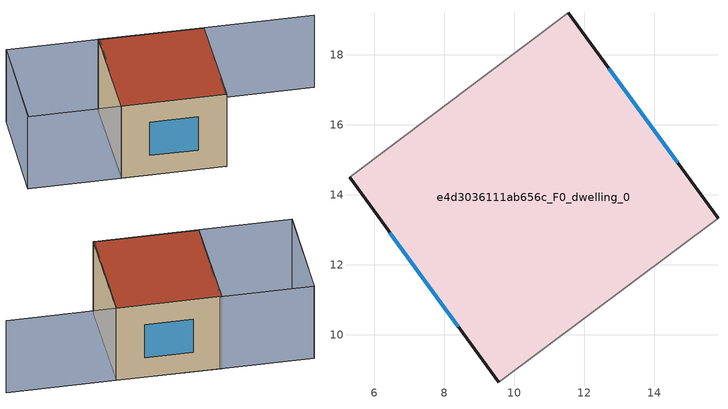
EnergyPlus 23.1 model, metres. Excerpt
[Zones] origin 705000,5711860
e4d3036111ab656c_F0_dwelling_0
 floor ground (EU_floor_Construction): 15.82,13.33 11.54,19.2 5.29,14.5 9.56,8.64 z0
 wall outside (EU_wall_Construction): 11.54,19.2 15.82,13.33 / 9.56,8.64 5.29,14.5 z0:6
 wall adiabatic (EU_wall_Construction): 5.29,14.5 11.54,19.2 / 15.82,13.33 9.56,8.64 z0:6
 window (EU_Window_Construction): 12.7,17.61 14.66,14.92 / 8.4,10.22 6.44,12.91 z1.62:4.38
 roof outside (EU_roof_Construction): 11.54,19.2 15.82,13.33 9.56,8.64 5.29,14.5 z6
shading: 9.5,8.71 15.82,13.33 / 15.82,13.33 20.28,7.23 / 1.49,19.68 7.81,24.31 / 7.81,24.31 11.61,19.12 / 11.61,19.12 5.29,14.49 / 5.29,14.49 1.49,19.68 / 7.81,24.31 1.51,19.67 z0:6
[Building]
EU S2 Campaign: North Axis=0; Terrain=City; Solar Distribution=FullExterior
[Site:Location]
London: Latitude=51.5; Longitude=-0.5; Time Zone=0; Elevation=25
[SizingPeriod:WeatherFileDays]
AnnualSizingPeriod: Begin Month=1; Begin Day of Month=1; End Month=12; End Day of Month=31; Day of Week for Start Day=Monday; Use Weather File Daylight Saving Period=No; Use Weather File Rain and Snow Indicators=No
[MATERIAL]
EU_InternalMass_Material: Roughness=MediumRough; Thickness=0.1; Conductivity=1; Density=1800; Specific Heat=900; Thermal Absorptance=0.9; Solar Absorptance=0.7; Visible Absorptance=0.7
[MATERIAL:NOMASS] Roughness=MediumRough; Thermal Absorptance=0.9; Solar Absorptance=0.7; Visible Absorptance=0.7
Name | Thermal Resistance
EU_wall_NoMass | 0.727863
EU_roof_NoMass | 0.773354
EU_floor_NoMass | 1.79329
[WINDOWMATERIAL:SIMPLEGLAZINGSYSTEM]
EU_Window_SimpleGlazing: UFactor=2.58614; Solar Heat Gain Coefficient=0.76; Visible Transmittance=0.76
[CONSTRUCTION]
EU_wall_Construction: EU_wall_NoMass
EU_roof_Construction: EU_roof_NoMass
EU_floor_Construction: EU_floor_NoMass
EU_InternalMass_Construction: EU_InternalMass_Material
EU_Window_Construction: EU_Window_SimpleGlazing
[ZONE]
e4d3036111ab656c_F0_dwelling_0: Type=1; Multiplier=1; Ceiling Height=autocalculate; Volume=340.569; Floor Area=autocalculate; Part of Total Floor Area=Yes
[INTERNALMASS]
e4d3036111ab656c_F0_dwelling_0_EU_InternalMass: Construction=EU_InternalMass_Construction; Zone or ZoneList=e4d3036111ab656c_F0_dwelling_0; Surface Area=56.7613
[OTHEREQUIPMENT]
EU_Step8_InternalGain_e4d3036111ab656c_F0_dwelling_0_f000: Fuel Type=Electricity; Zone or ZoneList or Space or SpaceList=e4d3036111ab656c_F0_dwelling_0; Schedule=EU_Step8_GainSchedule_e4d3036111ab656c_F0_dwelling_0_f000; Design Level Calculation Method=Watts/Area; Power per Zone Floor Area=1; Fraction Latent=0; Fraction Radiant=0; Fraction Lost=0; Carbon Dioxide Generation Rate=0; EndUse Subcategory=EU_Step8_InternalGains
[ZONEVENTILATION:DESIGNFLOWRATE]
EU_ConstantAir_e4d3036111ab656c_F0_dwelling_0: Zone or ZoneList or Space or SpaceList=e4d3036111ab656c_F0_dwelling_0; Schedule=EU_AlwaysOn; Design Flow Rate Calculation Method=AirChanges/Hour; Air Changes per Hour=0.484901; Ventilation Type=Natural; Fan Pressure Rise=0; Fan Total Efficiency=1; Constant Term Coefficient=1; Temperature Term Coefficient=0; Velocity Term Coefficient=0; Velocity Squared Term Coefficient=0; Minimum Indoor Temperature=-100; Maximum Indoor Temperature=100; Delta Temperature=-100; Minimum Outdoor Temperature=-100; Maximum Outdoor Temperature=100; Maximum Wind Speed=40
[HVACTEMPLATE:THERMOSTAT]
EU_HeatOnly_e4d3036111ab656c_F0_dwelling_0: Constant Heating Setpoint=20; Constant Cooling Setpoint=50
[HVACTEMPLATE:ZONE:IDEALLOADSAIRSYSTEM]
e4d3036111ab656c_F0_dwelling_0: Template Thermostat=EU_HeatOnly_e4d3036111ab656c_F0_dwelling_0; System Availability Schedule=EU_AlwaysOn; Maximum Heating Supply Air Temperature=50; Minimum Cooling Supply Air Temperature=13; Maximum Heating Supply Air Humidity Ratio=0.0156; Minimum Cooling Supply Air Humidity Ratio=0.0077; Heating Limit=NoLimit; Cooling Limit=NoLimit; Heating Availability Schedule=EU_AlwaysOn; Cooling Availability Schedule=EU_CoolingOff; Dehumidification Control Type=ConstantSensibleHeatRatio; Cooling Sensible Heat Ratio=0.7; Dehumidification Setpoint=60; Humidification Control Type=None; Humidification Setpoint=30; Outdoor Air Method=None; Outdoor Air Flow Rate per Person=0.00944; Outdoor Air Flow Rate per Zone Floor Area=0; Outdoor Air Flow Rate per Zone=0; Demand Controlled Ventilation Type=None; Outdoor Air Economizer Type=NoEconomizer; Heat Recovery Type=None; Sensible Heat Recovery Effectiveness=0.7; Latent Heat Recovery Effectiveness=0.65
[SIZING:ZONE]
e4d3036111ab656c_F0_dwelling_0: Zone Cooling Design Supply Air Temperature Input Method=SupplyAirTemperature; Zone Cooling Design Supply Air Temperature=13; Zone Heating Design Supply Air Temperature Input Method=SupplyAirTemperature; Zone Heating Design Supply Air Temperature=50; Zone Cooling Design Supply Air Humidity Ratio=0.008; Zone Heating Design Supply Air Humidity Ratio=0.008; Cooling Design Air Flow Method=DesignDay; Cooling Design Air Flow Rate=0; Cooling Minimum Air Flow per Zone Floor Area=0.000762; Cooling Minimum Air Flow=0; Cooling Minimum Air Flow Fraction=0.2; Heating Design Air Flow Method=DesignDay; Heating Design Air Flow Rate=0; Heating Maximum Air Flow per Zone Floor Area=0.002032; Heating Maximum Air Flow=0.141576; Heating Maximum Air Flow Fraction=0.3; Account for Dedicated Outdoor Air System=No; Dedicated Outdoor Air System Control Strategy=NeutralSupplyAir; Dedicated Outdoor Air Low Setpoint Temperature for Design=autosize; Dedicated Outdoor Air High Setpoint Temperature for Design=autosize; Zone Load Sizing Method=Sensible Load Only No Latent Load; Zone Latent Cooling Design Supply Air Humidity Ratio Input Method=HumidityRatioDifference; Zone Cooling Design Supply Air Humidity Ratio Difference=0.005; Zone Latent Heating Design Supply Air Humidity Ratio Input Method=HumidityRatioDifference; Zone Humidification Design Supply Air Humidity Ratio Difference=0.005
[SCHEDULE:CONSTANT]
Name | Hourly Value
EU_AlwaysOn | 1
EU_CoolingOff | 0
[SCHEDULE:FILE]
EU_Step8_GainSchedule_e4d3036111ab656c_F0_dwelling_0_f000: File=../../schedules/e4d3036111ab656c/e4d3036111ab656c_F0_dwelling_0_f000_gain.csv; Column Number=1; Rows to Skip at Top=0; Number of Hours of Data=8760; Column Separator=Comma; Interpolate to Timestep=No; Minutes per Item=60; Adjust Schedule for Daylight Savings=Yes
